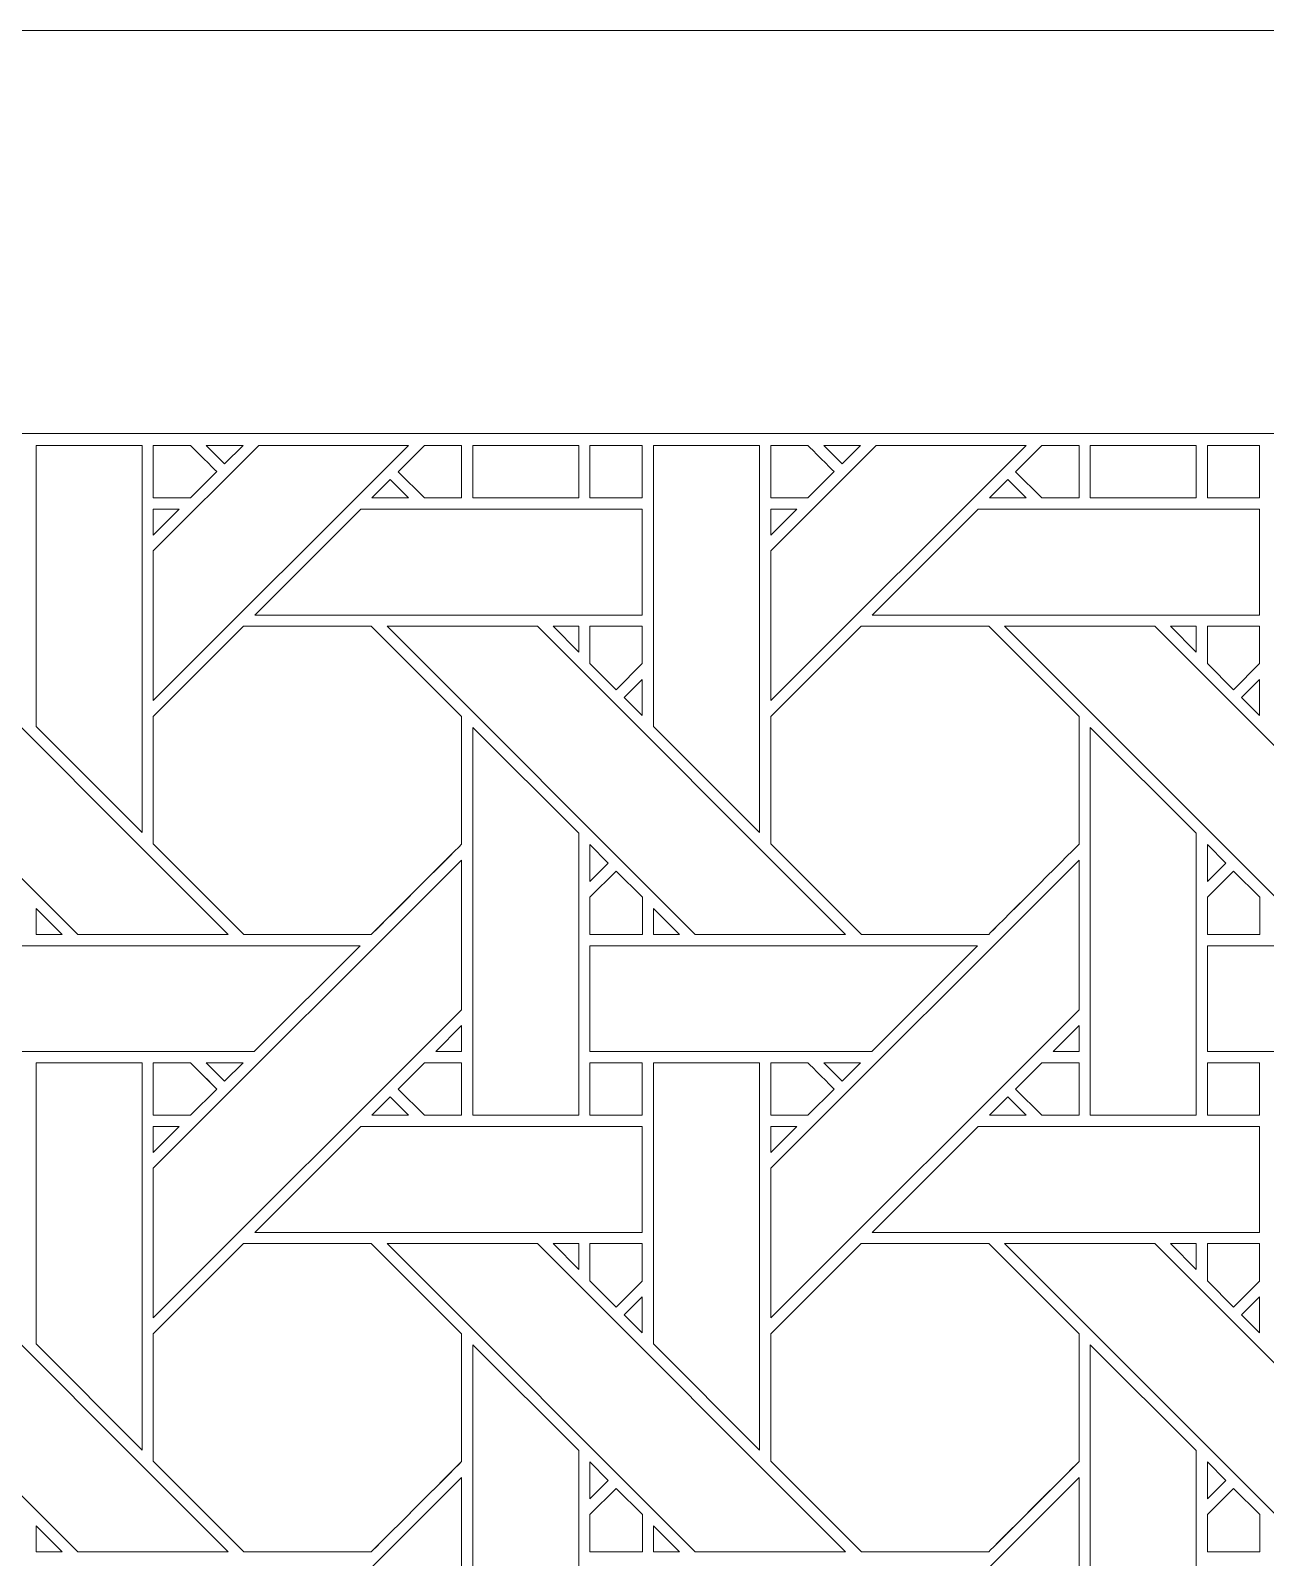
# Model space of a CAD drawing. Header units: inches. Extents: x 4.4 to 20.4, y 5.1 to 13.1.
# Drawn here: x 12.432 to 14.329, y 10.748 to 13.095 of the extents above; entities that cross this region are included whole.
import ezdxf

# ---------------------------------------------------------------- set-up
doc = ezdxf.new("R2010")
doc.units = ezdxf.units.IN
doc.header["$MEASUREMENT"] = 0
doc.layers.add('Design', color=7, linetype='Continuous', lineweight=0)

msp = doc.modelspace()

# ---------------------------------------------------------------- linework, layer by layer
at = {"layer": 'Design'}
for points, knots in [([(4.3829, 13.0948), (4.3829, 13.0948), (4.3829, 5.0948), (4.3829, 5.0948), (4.3829, 5.0948), (20.3829, 5.0948), (20.3829, 5.0948), (20.3829, 5.0948), (20.3829, 13.0948), (20.3829, 13.0948), (20.3829, 13.0948), (4.3829, 13.0948), (4.3829, 13.0948)], [0, 0, 0, 0, 1, 1, 1, 2, 2, 2, 3, 3, 3, 4, 4, 4, 4]), ([(5.0119, 5.7183), (5.0119, 5.7183), (19.7539, 5.7183), (19.7539, 5.7183), (19.7539, 5.7183), (19.7539, 12.4753), (19.7539, 12.4753), (19.7539, 12.4753), (5.0119, 12.4753), (5.0119, 12.4753), (5.0119, 12.4753), (5.0119, 5.7183), (5.0119, 5.7183)], [0, 0, 0, 0, 1, 1, 1, 2, 2, 2, 3, 3, 3, 4, 4, 4, 4]), ([(12.4403, 12.4572), (12.4403, 12.4572), (12.6032, 12.4572), (12.6032, 12.4572), (12.6032, 12.4572), (12.6032, 11.8621), (12.6032, 11.8621), (12.6032, 11.8621), (12.4403, 12.025), (12.4403, 12.025), (12.4403, 12.025), (12.4403, 12.4572), (12.4403, 12.4572)], [0, 0, 0, 0, 1, 1, 1, 2, 2, 2, 3, 3, 3, 4, 4, 4, 4]), ([(12.7178, 12.4169), (12.7178, 12.4169), (12.6774, 12.3765), (12.6774, 12.3765), (12.6774, 12.3765), (12.6204, 12.3765), (12.6204, 12.3765), (12.6204, 12.3765), (12.6204, 12.4572), (12.6204, 12.4572), (12.6204, 12.4572), (12.6775, 12.4572), (12.6775, 12.4572), (12.6827, 12.452), (12.7134, 12.4213), (12.7178, 12.4169)], [0, 0, 0, 0, 1, 1, 1, 2, 2, 2, 3, 3, 3, 4, 4, 4, 5, 5, 5, 5]), ([(12.6204, 12.4572), (12.6204, 12.4572), (12.6775, 12.4572), (12.6775, 12.4572), (12.6827, 12.452), (12.7134, 12.4213), (12.7178, 12.4169), (12.7178, 12.4169), (12.6774, 12.3765), (12.6774, 12.3765), (12.6774, 12.3765), (12.6204, 12.3765), (12.6204, 12.3765), (12.6204, 12.3765), (12.6204, 12.4572), (12.6204, 12.4572)], [0, 0, 0, 0, 1, 1, 1, 2, 2, 2, 3, 3, 3, 4, 4, 4, 5, 5, 5, 5]), ([(13.0126, 12.4572), (13.0126, 12.4572), (12.6204, 12.065), (12.6204, 12.065), (12.6204, 12.065), (12.6204, 12.2951), (12.6204, 12.2951), (12.6204, 12.2951), (12.7825, 12.4572), (12.7825, 12.4572), (12.7825, 12.4572), (13.0126, 12.4572), (13.0126, 12.4572)], [0, 0, 0, 0, 1, 1, 1, 2, 2, 2, 3, 3, 3, 4, 4, 4, 4]), ([(12.7583, 12.4572), (12.7583, 12.4572), (12.73, 12.429), (12.73, 12.429), (12.73, 12.429), (12.7018, 12.4572), (12.7018, 12.4572), (12.7018, 12.4572), (12.7583, 12.4572), (12.7583, 12.4572)], [0, 0, 0, 0, 1, 1, 1, 2, 2, 2, 3, 3, 3, 3]), ([(13.0941, 12.4572), (13.0941, 12.4572), (13.0941, 12.3764), (13.0941, 12.3764), (13.0941, 12.3764), (13.037, 12.3764), (13.037, 12.3764), (13.037, 12.3764), (12.9966, 12.4168), (12.9966, 12.4168), (12.9966, 12.4168), (13.037, 12.4572), (13.037, 12.4572), (13.037, 12.4572), (13.0941, 12.4572), (13.0941, 12.4572)], [0, 0, 0, 0, 1, 1, 1, 2, 2, 2, 3, 3, 3, 4, 4, 4, 5, 5, 5, 5]), ([(13.0941, 12.4572), (13.0941, 12.4572), (13.0941, 12.3764), (13.0941, 12.3764), (13.0941, 12.3764), (13.037, 12.3764), (13.037, 12.3764), (13.037, 12.3764), (12.9966, 12.4168), (12.9966, 12.4168), (12.9966, 12.4168), (13.037, 12.4572), (13.037, 12.4572), (13.037, 12.4572), (13.0941, 12.4572), (13.0941, 12.4572)], [0, 0, 0, 0, 1, 1, 1, 2, 2, 2, 3, 3, 3, 4, 4, 4, 5, 5, 5, 5]), ([(13.1112, 12.4572), (13.1112, 12.4572), (13.274, 12.4572), (13.274, 12.4572), (13.274, 12.4572), (13.274, 12.3764), (13.274, 12.3764), (13.274, 12.3764), (13.1112, 12.3764), (13.1112, 12.3764), (13.1112, 12.3764), (13.1112, 12.4572), (13.1112, 12.4572)], [0, 0, 0, 0, 1, 1, 1, 2, 2, 2, 3, 3, 3, 4, 4, 4, 4]), ([(13.3715, 12.3764), (13.3715, 12.3764), (13.2913, 12.3764), (13.2913, 12.3764), (13.2913, 12.3764), (13.2913, 12.4572), (13.2913, 12.4572), (13.2913, 12.4572), (13.3715, 12.4572), (13.3715, 12.4572), (13.3715, 12.4572), (13.3715, 12.3764), (13.3715, 12.3764)], [0, 0, 0, 0, 1, 1, 1, 2, 2, 2, 3, 3, 3, 4, 4, 4, 4]), ([(13.2913, 12.4572), (13.2913, 12.4572), (13.3715, 12.4572), (13.3715, 12.4572), (13.3715, 12.4572), (13.3715, 12.3764), (13.3715, 12.3764), (13.3715, 12.3764), (13.2913, 12.3764), (13.2913, 12.3764), (13.2913, 12.3764), (13.2913, 12.4572), (13.2913, 12.4572)], [0, 0, 0, 0, 1, 1, 1, 2, 2, 2, 3, 3, 3, 4, 4, 4, 4]), ([(13.3891, 12.4572), (13.3891, 12.4572), (13.552, 12.4572), (13.552, 12.4572), (13.552, 12.4572), (13.552, 11.8621), (13.552, 11.8621), (13.552, 11.8621), (13.3891, 12.025), (13.3891, 12.025), (13.3891, 12.025), (13.3891, 12.4572), (13.3891, 12.4572)], [0, 0, 0, 0, 1, 1, 1, 2, 2, 2, 3, 3, 3, 4, 4, 4, 4]), ([(13.6665, 12.4169), (13.6665, 12.4169), (13.6261, 12.3765), (13.6261, 12.3765), (13.6261, 12.3765), (13.5691, 12.3765), (13.5691, 12.3765), (13.5691, 12.3765), (13.5691, 12.4572), (13.5691, 12.4572), (13.5691, 12.4572), (13.6262, 12.4572), (13.6262, 12.4572), (13.6314, 12.452), (13.6621, 12.4213), (13.6665, 12.4169)], [0, 0, 0, 0, 1, 1, 1, 2, 2, 2, 3, 3, 3, 4, 4, 4, 5, 5, 5, 5]), ([(13.5691, 12.2951), (13.5691, 12.2951), (13.7313, 12.4572), (13.7313, 12.4572), (13.7313, 12.4572), (13.9613, 12.4572), (13.9613, 12.4572), (13.9613, 12.4572), (13.5691, 12.065), (13.5691, 12.065), (13.5691, 12.065), (13.5691, 12.2951), (13.5691, 12.2951)], [0, 0, 0, 0, 1, 1, 1, 2, 2, 2, 3, 3, 3, 4, 4, 4, 4]), ([(13.5691, 12.4572), (13.5691, 12.4572), (13.6262, 12.4572), (13.6262, 12.4572), (13.6315, 12.452), (13.6621, 12.4213), (13.6665, 12.4169), (13.6665, 12.4169), (13.6261, 12.3765), (13.6261, 12.3765), (13.6261, 12.3765), (13.5691, 12.3765), (13.5691, 12.3765), (13.5691, 12.3765), (13.5691, 12.4572), (13.5691, 12.4572)], [0, 0, 0, 0, 1, 1, 1, 2, 2, 2, 3, 3, 3, 4, 4, 4, 5, 5, 5, 5]), ([(13.707, 12.4572), (13.707, 12.4572), (13.6787, 12.429), (13.6787, 12.429), (13.6787, 12.429), (13.6505, 12.4572), (13.6505, 12.4572), (13.6505, 12.4572), (13.707, 12.4572), (13.707, 12.4572)], [0, 0, 0, 0, 1, 1, 1, 2, 2, 2, 3, 3, 3, 3]), ([(14.0428, 12.4572), (14.0428, 12.4572), (14.0428, 12.3764), (14.0428, 12.3764), (14.0428, 12.3764), (13.9857, 12.3764), (13.9857, 12.3764), (13.9857, 12.3764), (13.9453, 12.4168), (13.9453, 12.4168), (13.9453, 12.4168), (13.9857, 12.4572), (13.9857, 12.4572), (13.9857, 12.4572), (14.0428, 12.4572), (14.0428, 12.4572)], [0, 0, 0, 0, 1, 1, 1, 2, 2, 2, 3, 3, 3, 4, 4, 4, 5, 5, 5, 5]), ([(14.0428, 12.4572), (14.0428, 12.4572), (14.0428, 12.3764), (14.0428, 12.3764), (14.0428, 12.3764), (13.9857, 12.3764), (13.9857, 12.3764), (13.9857, 12.3764), (13.9453, 12.4168), (13.9453, 12.4168), (13.9453, 12.4168), (13.9857, 12.4572), (13.9857, 12.4572), (13.9857, 12.4572), (14.0428, 12.4572), (14.0428, 12.4572)], [0, 0, 0, 0, 1, 1, 1, 2, 2, 2, 3, 3, 3, 4, 4, 4, 5, 5, 5, 5]), ([(14.0599, 12.4572), (14.0599, 12.4572), (14.2227, 12.4572), (14.2227, 12.4572), (14.2227, 12.4572), (14.2227, 12.3764), (14.2227, 12.3764), (14.2227, 12.3764), (14.0599, 12.3764), (14.0599, 12.3764), (14.0599, 12.3764), (14.0599, 12.4572), (14.0599, 12.4572)], [0, 0, 0, 0, 1, 1, 1, 2, 2, 2, 3, 3, 3, 4, 4, 4, 4]), ([(14.3203, 12.3764), (14.3203, 12.3764), (14.24, 12.3764), (14.24, 12.3764), (14.24, 12.3764), (14.24, 12.4572), (14.24, 12.4572), (14.24, 12.4572), (14.3203, 12.4572), (14.3203, 12.4572), (14.3203, 12.4572), (14.3203, 12.3764), (14.3203, 12.3764)], [0, 0, 0, 0, 1, 1, 1, 2, 2, 2, 3, 3, 3, 4, 4, 4, 4]), ([(14.24, 12.4572), (14.24, 12.4572), (14.3203, 12.4572), (14.3203, 12.4572), (14.3203, 12.4572), (14.3203, 12.3764), (14.3203, 12.3764), (14.3203, 12.3764), (14.24, 12.3764), (14.24, 12.3764), (14.24, 12.3764), (14.24, 12.4572), (14.24, 12.4572)], [0, 0, 0, 0, 1, 1, 1, 2, 2, 2, 3, 3, 3, 4, 4, 4, 4]), ([(12.9562, 12.3764), (12.9562, 12.3764), (12.9845, 12.4047), (12.9845, 12.4047), (12.9845, 12.4047), (13.0127, 12.3764), (13.0127, 12.3764), (13.0127, 12.3764), (12.9562, 12.3764), (12.9562, 12.3764)], [0, 0, 0, 0, 1, 1, 1, 2, 2, 2, 3, 3, 3, 3]), ([(13.905, 12.3764), (13.905, 12.3764), (13.9332, 12.4047), (13.9332, 12.4047), (13.9332, 12.4047), (13.9615, 12.3764), (13.9615, 12.3764), (13.9615, 12.3764), (13.905, 12.3764), (13.905, 12.3764)], [0, 0, 0, 0, 1, 1, 1, 2, 2, 2, 3, 3, 3, 3]), ([(12.6204, 12.3194), (12.6204, 12.3194), (12.6204, 12.3593), (12.6204, 12.3593), (12.6204, 12.3593), (12.6602, 12.3593), (12.6602, 12.3593), (12.6602, 12.3593), (12.6204, 12.3194), (12.6204, 12.3194)], [0, 0, 0, 0, 1, 1, 1, 2, 2, 2, 3, 3, 3, 3]), ([(13.3715, 12.1965), (13.3715, 12.1965), (12.7762, 12.1965), (12.7762, 12.1965), (12.7762, 12.1965), (12.9391, 12.3593), (12.9391, 12.3593), (12.9391, 12.3593), (13.3715, 12.3593), (13.3715, 12.3593), (13.3715, 12.3593), (13.3715, 12.1965), (13.3715, 12.1965)], [0, 0, 0, 0, 1, 1, 1, 2, 2, 2, 3, 3, 3, 4, 4, 4, 4]), ([(13.5691, 12.3593), (13.5691, 12.3593), (13.609, 12.3593), (13.609, 12.3593), (13.609, 12.3593), (13.5691, 12.3195), (13.5691, 12.3195), (13.5691, 12.3195), (13.5691, 12.3593), (13.5691, 12.3593)], [0, 0, 0, 0, 1, 1, 1, 2, 2, 2, 3, 3, 3, 3]), ([(14.3203, 12.3593), (14.3203, 12.3593), (14.3203, 12.1965), (14.3203, 12.1965), (14.3203, 12.1965), (13.725, 12.1965), (13.725, 12.1965), (13.725, 12.1965), (13.8878, 12.3593), (13.8878, 12.3593), (13.8878, 12.3593), (14.3203, 12.3593), (14.3203, 12.3593)], [0, 0, 0, 0, 1, 1, 1, 2, 2, 2, 3, 3, 3, 4, 4, 4, 4]), ([(12.7354, 11.7057), (12.7354, 11.7057), (12.5044, 11.7057), (12.5044, 11.7057), (12.5044, 11.7057), (12.0308, 12.1793), (12.0308, 12.1793), (12.0308, 12.1793), (12.2618, 12.1793), (12.2618, 12.1793), (12.2618, 12.1793), (12.7354, 11.7057), (12.7354, 11.7057)], [0, 0, 0, 0, 1, 1, 1, 2, 2, 2, 3, 3, 3, 4, 4, 4, 4]), ([(12.9553, 11.7057), (12.9553, 11.7057), (12.7596, 11.7057), (12.7596, 11.7057), (12.7596, 11.7057), (12.6204, 11.845), (12.6204, 11.845), (12.6204, 11.845), (12.6204, 12.0406), (12.6204, 12.0406), (12.6204, 12.0406), (12.7591, 12.1794), (12.7591, 12.1794), (12.7591, 12.1794), (12.9553, 12.1794), (12.9553, 12.1794), (12.9553, 12.1794), (13.0941, 12.0406), (13.0941, 12.0406), (13.0941, 12.0406), (13.0941, 11.8444), (13.0941, 11.8444), (13.0763, 11.8265), (12.9643, 11.7147), (12.9553, 11.7057)], [0, 0, 0, 0, 1, 1, 1, 2, 2, 2, 3, 3, 3, 4, 4, 4, 5, 5, 5, 6, 6, 6, 7, 7, 7, 8, 8, 8, 8]), ([(12.6204, 12.0406), (12.6204, 12.0406), (12.7591, 12.1794), (12.7591, 12.1794), (12.7591, 12.1794), (12.9553, 12.1794), (12.9553, 12.1794), (12.9553, 12.1794), (13.0941, 12.0406), (13.0941, 12.0406), (13.0941, 12.0406), (13.0941, 11.8444), (13.0941, 11.8444), (13.0759, 11.8261), (12.964, 11.7144), (12.9553, 11.7057), (12.9553, 11.7057), (12.7596, 11.7057), (12.7596, 11.7057), (12.7596, 11.7057), (12.6204, 11.845), (12.6204, 11.845), (12.6204, 11.845), (12.6204, 12.0406), (12.6204, 12.0406)], [0, 0, 0, 0, 1, 1, 1, 2, 2, 2, 3, 3, 3, 4, 4, 4, 5, 5, 5, 6, 6, 6, 7, 7, 7, 8, 8, 8, 8]), ([(13.6841, 11.7057), (13.6841, 11.7057), (13.4531, 11.7057), (13.4531, 11.7057), (13.4531, 11.7057), (12.9795, 12.1793), (12.9795, 12.1793), (12.9795, 12.1793), (13.2105, 12.1793), (13.2105, 12.1793), (13.2105, 12.1793), (13.6841, 11.7057), (13.6841, 11.7057)], [0, 0, 0, 0, 1, 1, 1, 2, 2, 2, 3, 3, 3, 4, 4, 4, 4]), ([(13.2346, 12.1793), (13.2346, 12.1793), (13.2741, 12.1793), (13.2741, 12.1793), (13.2741, 12.1793), (13.2741, 12.1395), (13.2741, 12.1395), (13.2741, 12.1395), (13.2346, 12.1793), (13.2346, 12.1793)], [0, 0, 0, 0, 1, 1, 1, 2, 2, 2, 3, 3, 3, 3]), ([(13.2913, 12.1222), (13.2913, 12.1222), (13.2913, 12.1794), (13.2913, 12.1794), (13.2913, 12.1794), (13.3715, 12.1794), (13.3715, 12.1794), (13.3715, 12.1794), (13.3715, 12.1218), (13.3715, 12.1218), (13.3715, 12.1218), (13.3316, 12.0818), (13.3316, 12.0818), (13.3316, 12.0818), (13.2913, 12.1222), (13.2913, 12.1222)], [0, 0, 0, 0, 1, 1, 1, 2, 2, 2, 3, 3, 3, 4, 4, 4, 5, 5, 5, 5]), ([(13.3715, 12.1218), (13.3715, 12.1218), (13.3316, 12.0818), (13.3316, 12.0818), (13.3316, 12.0818), (13.2913, 12.1222), (13.2913, 12.1222), (13.2913, 12.1222), (13.2913, 12.1794), (13.2913, 12.1794), (13.2913, 12.1794), (13.3715, 12.1794), (13.3715, 12.1794), (13.3715, 12.1794), (13.3715, 12.1218), (13.3715, 12.1218)], [0, 0, 0, 0, 1, 1, 1, 2, 2, 2, 3, 3, 3, 4, 4, 4, 5, 5, 5, 5]), ([(13.9041, 11.7057), (13.9041, 11.7057), (13.7084, 11.7057), (13.7084, 11.7057), (13.7084, 11.7057), (13.5691, 11.845), (13.5691, 11.845), (13.5691, 11.845), (13.5691, 12.0406), (13.5691, 12.0406), (13.5691, 12.0406), (13.7078, 12.1794), (13.7078, 12.1794), (13.7078, 12.1794), (13.904, 12.1794), (13.904, 12.1794), (13.904, 12.1794), (14.0428, 12.0406), (14.0428, 12.0406), (14.0428, 12.0406), (14.0428, 11.8444), (14.0428, 11.8444), (14.025, 11.8265), (13.9131, 11.7147), (13.9041, 11.7057)], [0, 0, 0, 0, 1, 1, 1, 2, 2, 2, 3, 3, 3, 4, 4, 4, 5, 5, 5, 6, 6, 6, 7, 7, 7, 8, 8, 8, 8]), ([(13.904, 12.1794), (13.904, 12.1794), (14.0428, 12.0406), (14.0428, 12.0406), (14.0428, 12.0406), (14.0428, 11.8444), (14.0428, 11.8444), (14.025, 11.8265), (13.9131, 11.7148), (13.9041, 11.7057), (13.9041, 11.7057), (13.7084, 11.7057), (13.7084, 11.7057), (13.7084, 11.7057), (13.5691, 11.845), (13.5691, 11.845), (13.5691, 11.845), (13.5691, 12.0406), (13.5691, 12.0406), (13.5691, 12.0406), (13.7078, 12.1794), (13.7078, 12.1794), (13.7078, 12.1794), (13.904, 12.1794), (13.904, 12.1794)], [0, 0, 0, 0, 1, 1, 1, 2, 2, 2, 3, 3, 3, 4, 4, 4, 5, 5, 5, 6, 6, 6, 7, 7, 7, 8, 8, 8, 8]), ([(14.6329, 11.7057), (14.6329, 11.7057), (14.4018, 11.7057), (14.4018, 11.7057), (14.4018, 11.7057), (13.9283, 12.1793), (13.9283, 12.1793), (13.9283, 12.1793), (14.1592, 12.1793), (14.1592, 12.1793), (14.1592, 12.1793), (14.6329, 11.7057), (14.6329, 11.7057)], [0, 0, 0, 0, 1, 1, 1, 2, 2, 2, 3, 3, 3, 4, 4, 4, 4]), ([(14.1833, 12.1793), (14.1833, 12.1793), (14.2228, 12.1793), (14.2228, 12.1793), (14.2228, 12.1793), (14.2228, 12.1395), (14.2228, 12.1395), (14.2228, 12.1395), (14.1833, 12.1793), (14.1833, 12.1793)], [0, 0, 0, 0, 1, 1, 1, 2, 2, 2, 3, 3, 3, 3]), ([(14.24, 12.1222), (14.24, 12.1222), (14.24, 12.1794), (14.24, 12.1794), (14.24, 12.1794), (14.3203, 12.1794), (14.3203, 12.1794), (14.3203, 12.1794), (14.3203, 12.1218), (14.3203, 12.1218), (14.3203, 12.1218), (14.2803, 12.0818), (14.2803, 12.0818), (14.2803, 12.0818), (14.24, 12.1222), (14.24, 12.1222)], [0, 0, 0, 0, 1, 1, 1, 2, 2, 2, 3, 3, 3, 4, 4, 4, 5, 5, 5, 5]), ([(14.3203, 12.1218), (14.3203, 12.1218), (14.2803, 12.0818), (14.2803, 12.0818), (14.2803, 12.0818), (14.24, 12.1222), (14.24, 12.1222), (14.24, 12.1222), (14.24, 12.1794), (14.24, 12.1794), (14.24, 12.1794), (14.3203, 12.1794), (14.3203, 12.1794), (14.3203, 12.1794), (14.3203, 12.1218), (14.3203, 12.1218)], [0, 0, 0, 0, 1, 1, 1, 2, 2, 2, 3, 3, 3, 4, 4, 4, 5, 5, 5, 5]), ([(13.3715, 12.0975), (13.3715, 12.0975), (13.3715, 12.0423), (13.3715, 12.0423), (13.3715, 12.0423), (13.3438, 12.0697), (13.3438, 12.0697), (13.3438, 12.0697), (13.3715, 12.0975), (13.3715, 12.0975)], [0, 0, 0, 0, 1, 1, 1, 2, 2, 2, 3, 3, 3, 3]), ([(14.2925, 12.0697), (14.2925, 12.0697), (14.3203, 12.0975), (14.3203, 12.0975), (14.3203, 12.0975), (14.3203, 12.0423), (14.3203, 12.0423), (14.3203, 12.0423), (14.2925, 12.0697), (14.2925, 12.0697)], [0, 0, 0, 0, 1, 1, 1, 2, 2, 2, 3, 3, 3, 3]), ([(13.1112, 11.4277), (13.1112, 11.4277), (13.1112, 12.0235), (13.1112, 12.0235), (13.1112, 12.0235), (13.274, 11.8614), (13.274, 11.8614), (13.274, 11.8614), (13.274, 11.4277), (13.274, 11.4277), (13.274, 11.4277), (13.1112, 11.4277), (13.1112, 11.4277)], [0, 0, 0, 0, 1, 1, 1, 2, 2, 2, 3, 3, 3, 4, 4, 4, 4]), ([(14.0599, 11.4277), (14.0599, 11.4277), (14.0599, 12.0235), (14.0599, 12.0235), (14.0599, 12.0235), (14.2227, 11.8614), (14.2227, 11.8614), (14.2227, 11.8614), (14.2227, 11.4277), (14.2227, 11.4277), (14.2227, 11.4277), (14.0599, 11.4277), (14.0599, 11.4277)], [0, 0, 0, 0, 1, 1, 1, 2, 2, 2, 3, 3, 3, 4, 4, 4, 4]), ([(13.2913, 11.7871), (13.2913, 11.7871), (13.2913, 11.8439), (13.2913, 11.8439), (13.2913, 11.8439), (13.3195, 11.8153), (13.3195, 11.8153), (13.3195, 11.8153), (13.2913, 11.7871), (13.2913, 11.7871)], [0, 0, 0, 0, 1, 1, 1, 2, 2, 2, 3, 3, 3, 3]), ([(14.24, 11.7871), (14.24, 11.7871), (14.24, 11.8439), (14.24, 11.8439), (14.24, 11.8439), (14.2682, 11.8153), (14.2682, 11.8153), (14.2682, 11.8153), (14.24, 11.7871), (14.24, 11.7871)], [0, 0, 0, 0, 1, 1, 1, 2, 2, 2, 3, 3, 3, 3]), ([(13.0941, 11.5899), (13.0941, 11.5899), (12.6204, 11.1163), (12.6204, 11.1163), (12.6204, 11.1163), (12.6204, 11.3464), (12.6204, 11.3464), (12.6204, 11.3464), (13.0941, 11.82), (13.0941, 11.82), (13.0941, 11.82), (13.0941, 11.5899), (13.0941, 11.5899)], [0, 0, 0, 0, 1, 1, 1, 2, 2, 2, 3, 3, 3, 4, 4, 4, 4]), ([(13.2913, 11.7055), (13.2913, 11.7055), (13.2913, 11.7628), (13.2913, 11.7628), (13.2913, 11.7628), (13.3316, 11.8031), (13.3316, 11.8031), (13.3316, 11.8031), (13.3719, 11.7628), (13.3719, 11.7628), (13.3719, 11.7628), (13.3719, 11.7055), (13.3719, 11.7055), (13.3719, 11.7055), (13.2913, 11.7055), (13.2913, 11.7055)], [0, 0, 0, 0, 1, 1, 1, 2, 2, 2, 3, 3, 3, 4, 4, 4, 5, 5, 5, 5]), ([(13.3316, 11.8031), (13.3316, 11.8031), (13.3719, 11.7628), (13.3719, 11.7628), (13.3719, 11.7628), (13.3719, 11.7055), (13.3719, 11.7055), (13.3719, 11.7055), (13.2913, 11.7055), (13.2913, 11.7055), (13.2913, 11.7055), (13.2913, 11.7628), (13.2913, 11.7628), (13.2913, 11.7628), (13.3316, 11.8031), (13.3316, 11.8031)], [0, 0, 0, 0, 1, 1, 1, 2, 2, 2, 3, 3, 3, 4, 4, 4, 5, 5, 5, 5]), ([(14.0428, 11.5899), (14.0428, 11.5899), (13.5691, 11.1163), (13.5691, 11.1163), (13.5691, 11.1163), (13.5691, 11.3464), (13.5691, 11.3464), (13.5691, 11.3464), (14.0428, 11.8199), (14.0428, 11.8199), (14.0428, 11.8199), (14.0428, 11.5899), (14.0428, 11.5899)], [0, 0, 0, 0, 1, 1, 1, 2, 2, 2, 3, 3, 3, 4, 4, 4, 4]), ([(14.24, 11.7055), (14.24, 11.7055), (14.24, 11.7628), (14.24, 11.7628), (14.24, 11.7628), (14.2803, 11.8031), (14.2803, 11.8031), (14.2803, 11.8031), (14.3207, 11.7628), (14.3207, 11.7628), (14.3207, 11.7628), (14.3207, 11.7055), (14.3207, 11.7055), (14.3207, 11.7055), (14.24, 11.7055), (14.24, 11.7055)], [0, 0, 0, 0, 1, 1, 1, 2, 2, 2, 3, 3, 3, 4, 4, 4, 5, 5, 5, 5]), ([(14.2803, 11.8031), (14.2803, 11.8031), (14.3207, 11.7628), (14.3207, 11.7628), (14.3207, 11.7628), (14.3207, 11.7055), (14.3207, 11.7055), (14.3207, 11.7055), (14.24, 11.7055), (14.24, 11.7055), (14.24, 11.7055), (14.24, 11.7628), (14.24, 11.7628), (14.24, 11.7628), (14.2803, 11.8031), (14.2803, 11.8031)], [0, 0, 0, 0, 1, 1, 1, 2, 2, 2, 3, 3, 3, 4, 4, 4, 5, 5, 5, 5]), ([(12.4405, 11.7057), (12.4405, 11.7057), (12.4405, 11.7455), (12.4405, 11.7455), (12.4405, 11.7455), (12.4802, 11.7057), (12.4802, 11.7057), (12.4802, 11.7057), (12.4405, 11.7057), (12.4405, 11.7057)], [0, 0, 0, 0, 1, 1, 1, 2, 2, 2, 3, 3, 3, 3]), ([(13.3892, 11.7057), (13.3892, 11.7057), (13.3892, 11.7455), (13.3892, 11.7455), (13.3892, 11.7455), (13.4289, 11.7057), (13.4289, 11.7057), (13.4289, 11.7057), (13.3892, 11.7057), (13.3892, 11.7057)], [0, 0, 0, 0, 1, 1, 1, 2, 2, 2, 3, 3, 3, 3]), ([(12.7755, 11.5257), (12.7755, 11.5257), (12.3425, 11.5257), (12.3425, 11.5257), (12.3425, 11.5257), (12.3425, 11.6884), (12.3425, 11.6884), (12.3425, 11.6884), (12.9382, 11.6884), (12.9382, 11.6884), (12.9382, 11.6884), (12.7755, 11.5257), (12.7755, 11.5257)], [0, 0, 0, 0, 1, 1, 1, 2, 2, 2, 3, 3, 3, 4, 4, 4, 4]), ([(13.887, 11.6884), (13.887, 11.6884), (13.7242, 11.5257), (13.7242, 11.5257), (13.7242, 11.5257), (13.2913, 11.5257), (13.2913, 11.5257), (13.2913, 11.5257), (13.2913, 11.6884), (13.2913, 11.6884), (13.2913, 11.6884), (13.887, 11.6884), (13.887, 11.6884)], [0, 0, 0, 0, 1, 1, 1, 2, 2, 2, 3, 3, 3, 4, 4, 4, 4]), ([(14.8357, 11.6884), (14.8357, 11.6884), (14.673, 11.5257), (14.673, 11.5257), (14.673, 11.5257), (14.24, 11.5257), (14.24, 11.5257), (14.24, 11.5257), (14.24, 11.6884), (14.24, 11.6884), (14.24, 11.6884), (14.8357, 11.6884), (14.8357, 11.6884)], [0, 0, 0, 0, 1, 1, 1, 2, 2, 2, 3, 3, 3, 4, 4, 4, 4]), ([(13.0543, 11.5258), (13.0543, 11.5258), (13.0941, 11.5655), (13.0941, 11.5655), (13.0941, 11.5655), (13.0941, 11.5258), (13.0941, 11.5258), (13.0941, 11.5258), (13.0543, 11.5258), (13.0543, 11.5258)], [0, 0, 0, 0, 1, 1, 1, 2, 2, 2, 3, 3, 3, 3]), ([(14.003, 11.5258), (14.003, 11.5258), (14.0428, 11.5655), (14.0428, 11.5655), (14.0428, 11.5655), (14.0428, 11.5258), (14.0428, 11.5258), (14.0428, 11.5258), (14.003, 11.5258), (14.003, 11.5258)], [0, 0, 0, 0, 1, 1, 1, 2, 2, 2, 3, 3, 3, 3]), ([(12.4403, 11.0763), (12.4403, 11.0763), (12.4403, 11.5085), (12.4403, 11.5085), (12.4403, 11.5085), (12.6032, 11.5085), (12.6032, 11.5085), (12.6032, 11.5085), (12.6032, 10.9133), (12.6032, 10.9133), (12.6032, 10.9133), (12.4403, 11.0763), (12.4403, 11.0763)], [0, 0, 0, 0, 1, 1, 1, 2, 2, 2, 3, 3, 3, 4, 4, 4, 4]), ([(12.6204, 11.4277), (12.6204, 11.4277), (12.6204, 11.5085), (12.6204, 11.5085), (12.6204, 11.5085), (12.6775, 11.5085), (12.6775, 11.5085), (12.6826, 11.5034), (12.7134, 11.4726), (12.7178, 11.4681), (12.7178, 11.4681), (12.6774, 11.4277), (12.6774, 11.4277), (12.6774, 11.4277), (12.6204, 11.4277), (12.6204, 11.4277)], [0, 0, 0, 0, 1, 1, 1, 2, 2, 2, 3, 3, 3, 4, 4, 4, 5, 5, 5, 5]), ([(12.7178, 11.4681), (12.7178, 11.4681), (12.6774, 11.4277), (12.6774, 11.4277), (12.6774, 11.4277), (12.6204, 11.4277), (12.6204, 11.4277), (12.6204, 11.4277), (12.6204, 11.5085), (12.6204, 11.5085), (12.6204, 11.5085), (12.6775, 11.5085), (12.6775, 11.5085), (12.6828, 11.5032), (12.7136, 11.4724), (12.7178, 11.4681)], [0, 0, 0, 0, 1, 1, 1, 2, 2, 2, 3, 3, 3, 4, 4, 4, 5, 5, 5, 5]), ([(12.7018, 11.5085), (12.7018, 11.5085), (12.7583, 11.5085), (12.7583, 11.5085), (12.7583, 11.5085), (12.73, 11.4803), (12.73, 11.4803), (12.73, 11.4803), (12.7018, 11.5085), (12.7018, 11.5085)], [0, 0, 0, 0, 1, 1, 1, 2, 2, 2, 3, 3, 3, 3]), ([(13.037, 11.4277), (13.037, 11.4277), (12.9966, 11.4681), (12.9966, 11.4681), (12.9966, 11.4681), (13.037, 11.5085), (13.037, 11.5085), (13.037, 11.5085), (13.0941, 11.5085), (13.0941, 11.5085), (13.0941, 11.5085), (13.0941, 11.4277), (13.0941, 11.4277), (13.0941, 11.4277), (13.037, 11.4277), (13.037, 11.4277)], [0, 0, 0, 0, 1, 1, 1, 2, 2, 2, 3, 3, 3, 4, 4, 4, 5, 5, 5, 5]), ([(13.0941, 11.5085), (13.0941, 11.5085), (13.0941, 11.4277), (13.0941, 11.4277), (13.0941, 11.4277), (13.037, 11.4277), (13.037, 11.4277), (13.037, 11.4277), (12.9966, 11.4681), (12.9966, 11.4681), (12.9966, 11.4681), (13.037, 11.5085), (13.037, 11.5085), (13.037, 11.5085), (13.0941, 11.5085), (13.0941, 11.5085)], [0, 0, 0, 0, 1, 1, 1, 2, 2, 2, 3, 3, 3, 4, 4, 4, 5, 5, 5, 5]), ([(13.2913, 11.4277), (13.2913, 11.4277), (13.2913, 11.5085), (13.2913, 11.5085), (13.2913, 11.5085), (13.3715, 11.5085), (13.3715, 11.5085), (13.3715, 11.5085), (13.3715, 11.4277), (13.3715, 11.4277), (13.3715, 11.4277), (13.2913, 11.4277), (13.2913, 11.4277)], [0, 0, 0, 0, 1, 1, 1, 2, 2, 2, 3, 3, 3, 4, 4, 4, 4]), ([(13.3715, 11.5085), (13.3715, 11.5085), (13.3715, 11.4277), (13.3715, 11.4277), (13.3715, 11.4277), (13.2913, 11.4277), (13.2913, 11.4277), (13.2913, 11.4277), (13.2913, 11.5085), (13.2913, 11.5085), (13.2913, 11.5085), (13.3715, 11.5085), (13.3715, 11.5085)], [0, 0, 0, 0, 1, 1, 1, 2, 2, 2, 3, 3, 3, 4, 4, 4, 4]), ([(13.3891, 11.0763), (13.3891, 11.0763), (13.3891, 11.5085), (13.3891, 11.5085), (13.3891, 11.5085), (13.552, 11.5085), (13.552, 11.5085), (13.552, 11.5085), (13.552, 10.9133), (13.552, 10.9133), (13.552, 10.9133), (13.3891, 11.0763), (13.3891, 11.0763)], [0, 0, 0, 0, 1, 1, 1, 2, 2, 2, 3, 3, 3, 4, 4, 4, 4]), ([(13.5691, 11.4277), (13.5691, 11.4277), (13.5691, 11.5085), (13.5691, 11.5085), (13.5691, 11.5085), (13.6262, 11.5085), (13.6262, 11.5085), (13.6313, 11.5034), (13.6621, 11.4726), (13.6665, 11.4681), (13.6665, 11.4681), (13.6261, 11.4277), (13.6261, 11.4277), (13.6261, 11.4277), (13.5691, 11.4277), (13.5691, 11.4277)], [0, 0, 0, 0, 1, 1, 1, 2, 2, 2, 3, 3, 3, 4, 4, 4, 5, 5, 5, 5]), ([(13.6665, 11.4681), (13.6665, 11.4681), (13.6261, 11.4277), (13.6261, 11.4277), (13.6261, 11.4277), (13.5691, 11.4277), (13.5691, 11.4277), (13.5691, 11.4277), (13.5691, 11.5085), (13.5691, 11.5085), (13.5691, 11.5085), (13.6262, 11.5085), (13.6262, 11.5085), (13.6313, 11.5034), (13.6621, 11.4726), (13.6665, 11.4681)], [0, 0, 0, 0, 1, 1, 1, 2, 2, 2, 3, 3, 3, 4, 4, 4, 5, 5, 5, 5]), ([(13.6505, 11.5085), (13.6505, 11.5085), (13.707, 11.5085), (13.707, 11.5085), (13.707, 11.5085), (13.6787, 11.4803), (13.6787, 11.4803), (13.6787, 11.4803), (13.6505, 11.5085), (13.6505, 11.5085)], [0, 0, 0, 0, 1, 1, 1, 2, 2, 2, 3, 3, 3, 3]), ([(13.9857, 11.4277), (13.9857, 11.4277), (13.9453, 11.4681), (13.9453, 11.4681), (13.9453, 11.4681), (13.9858, 11.5085), (13.9858, 11.5085), (13.9858, 11.5085), (14.0428, 11.5085), (14.0428, 11.5085), (14.0428, 11.5085), (14.0428, 11.4277), (14.0428, 11.4277), (14.0428, 11.4277), (13.9857, 11.4277), (13.9857, 11.4277)], [0, 0, 0, 0, 1, 1, 1, 2, 2, 2, 3, 3, 3, 4, 4, 4, 5, 5, 5, 5]), ([(14.0428, 11.4277), (14.0428, 11.4277), (13.9857, 11.4277), (13.9857, 11.4277), (13.9857, 11.4277), (13.9453, 11.4681), (13.9453, 11.4681), (13.9453, 11.4681), (13.9858, 11.5085), (13.9858, 11.5085), (13.9858, 11.5085), (14.0428, 11.5085), (14.0428, 11.5085), (14.0428, 11.5085), (14.0428, 11.4277), (14.0428, 11.4277)], [0, 0, 0, 0, 1, 1, 1, 2, 2, 2, 3, 3, 3, 4, 4, 4, 5, 5, 5, 5]), ([(14.24, 11.4277), (14.24, 11.4277), (14.24, 11.5085), (14.24, 11.5085), (14.24, 11.5085), (14.3203, 11.5085), (14.3203, 11.5085), (14.3203, 11.5085), (14.3203, 11.4277), (14.3203, 11.4277), (14.3203, 11.4277), (14.24, 11.4277), (14.24, 11.4277)], [0, 0, 0, 0, 1, 1, 1, 2, 2, 2, 3, 3, 3, 4, 4, 4, 4]), ([(14.24, 11.4277), (14.24, 11.4277), (14.24, 11.5085), (14.24, 11.5085), (14.24, 11.5085), (14.3203, 11.5085), (14.3203, 11.5085), (14.3203, 11.5085), (14.3203, 11.4277), (14.3203, 11.4277), (14.3203, 11.4277), (14.24, 11.4277), (14.24, 11.4277)], [0, 0, 0, 0, 1, 1, 1, 2, 2, 2, 3, 3, 3, 4, 4, 4, 4]), ([(13.0127, 11.4277), (13.0127, 11.4277), (12.9562, 11.4277), (12.9562, 11.4277), (12.9562, 11.4277), (12.9845, 11.4559), (12.9845, 11.4559), (12.9845, 11.4559), (13.0127, 11.4277), (13.0127, 11.4277)], [0, 0, 0, 0, 1, 1, 1, 2, 2, 2, 3, 3, 3, 3]), ([(13.905, 11.4277), (13.905, 11.4277), (13.9332, 11.4559), (13.9332, 11.4559), (13.9332, 11.4559), (13.9615, 11.4277), (13.9615, 11.4277), (13.9615, 11.4277), (13.905, 11.4277), (13.905, 11.4277)], [0, 0, 0, 0, 1, 1, 1, 2, 2, 2, 3, 3, 3, 3]), ([(12.6602, 11.4106), (12.6602, 11.4106), (12.6204, 11.3707), (12.6204, 11.3707), (12.6204, 11.3707), (12.6204, 11.4106), (12.6204, 11.4106), (12.6204, 11.4106), (12.6602, 11.4106), (12.6602, 11.4106)], [0, 0, 0, 0, 1, 1, 1, 2, 2, 2, 3, 3, 3, 3]), ([(13.3715, 11.4105), (13.3715, 11.4105), (13.3715, 11.2477), (13.3715, 11.2477), (13.3715, 11.2477), (12.7762, 11.2477), (12.7762, 11.2477), (12.7762, 11.2477), (12.9391, 11.4105), (12.9391, 11.4105), (12.9391, 11.4105), (13.3715, 11.4105), (13.3715, 11.4105)], [0, 0, 0, 0, 1, 1, 1, 2, 2, 2, 3, 3, 3, 4, 4, 4, 4]), ([(13.609, 11.4106), (13.609, 11.4106), (13.5691, 11.3707), (13.5691, 11.3707), (13.5691, 11.3707), (13.5691, 11.4106), (13.5691, 11.4106), (13.5691, 11.4106), (13.609, 11.4106), (13.609, 11.4106)], [0, 0, 0, 0, 1, 1, 1, 2, 2, 2, 3, 3, 3, 3]), ([(14.3203, 11.4105), (14.3203, 11.4105), (14.3203, 11.2477), (14.3203, 11.2477), (14.3203, 11.2477), (13.725, 11.2477), (13.725, 11.2477), (13.725, 11.2477), (13.8878, 11.4105), (13.8878, 11.4105), (13.8878, 11.4105), (14.3203, 11.4105), (14.3203, 11.4105)], [0, 0, 0, 0, 1, 1, 1, 2, 2, 2, 3, 3, 3, 4, 4, 4, 4]), ([(12.7354, 10.7569), (12.7354, 10.7569), (12.5044, 10.7569), (12.5044, 10.7569), (12.5044, 10.7569), (12.0308, 11.2306), (12.0308, 11.2306), (12.0308, 11.2306), (12.2618, 11.2306), (12.2618, 11.2306), (12.2618, 11.2306), (12.7354, 10.7569), (12.7354, 10.7569)], [0, 0, 0, 0, 1, 1, 1, 2, 2, 2, 3, 3, 3, 4, 4, 4, 4]), ([(12.9553, 10.757), (12.9553, 10.757), (12.7596, 10.757), (12.7596, 10.757), (12.7596, 10.757), (12.6204, 10.8962), (12.6204, 10.8962), (12.6204, 10.8962), (12.6204, 11.0919), (12.6204, 11.0919), (12.6204, 11.0919), (12.7591, 11.2306), (12.7591, 11.2306), (12.7591, 11.2306), (12.9553, 11.2306), (12.9553, 11.2306), (12.9553, 11.2306), (13.0941, 11.0919), (13.0941, 11.0919), (13.0941, 11.0919), (13.0941, 10.8957), (13.0941, 10.8957), (13.0763, 10.8777), (12.9643, 10.766), (12.9553, 10.757)], [0, 0, 0, 0, 1, 1, 1, 2, 2, 2, 3, 3, 3, 4, 4, 4, 5, 5, 5, 6, 6, 6, 7, 7, 7, 8, 8, 8, 8]), ([(12.9553, 11.2306), (12.9553, 11.2306), (13.0941, 11.0919), (13.0941, 11.0919), (13.0941, 11.0919), (13.0941, 10.8957), (13.0941, 10.8957), (13.0755, 10.877), (12.9637, 10.7654), (12.9553, 10.757), (12.9553, 10.757), (12.7596, 10.757), (12.7596, 10.757), (12.7596, 10.757), (12.6204, 10.8962), (12.6204, 10.8962), (12.6204, 10.8962), (12.6204, 11.0919), (12.6204, 11.0919), (12.6204, 11.0919), (12.7591, 11.2306), (12.7591, 11.2306), (12.7591, 11.2306), (12.9553, 11.2306), (12.9553, 11.2306)], [0, 0, 0, 0, 1, 1, 1, 2, 2, 2, 3, 3, 3, 4, 4, 4, 5, 5, 5, 6, 6, 6, 7, 7, 7, 8, 8, 8, 8]), ([(13.6841, 10.7569), (13.6841, 10.7569), (13.4531, 10.7569), (13.4531, 10.7569), (13.4531, 10.7569), (12.9795, 11.2306), (12.9795, 11.2306), (12.9795, 11.2306), (13.2105, 11.2306), (13.2105, 11.2306), (13.2105, 11.2306), (13.6841, 10.7569), (13.6841, 10.7569)], [0, 0, 0, 0, 1, 1, 1, 2, 2, 2, 3, 3, 3, 4, 4, 4, 4]), ([(13.2346, 11.2306), (13.2346, 11.2306), (13.2741, 11.2306), (13.2741, 11.2306), (13.2741, 11.2306), (13.2741, 11.1908), (13.2741, 11.1908), (13.2741, 11.1908), (13.2346, 11.2306), (13.2346, 11.2306)], [0, 0, 0, 0, 1, 1, 1, 2, 2, 2, 3, 3, 3, 3]), ([(13.2913, 11.1734), (13.2913, 11.1734), (13.2913, 11.2306), (13.2913, 11.2306), (13.2913, 11.2306), (13.3715, 11.2306), (13.3715, 11.2306), (13.3715, 11.2306), (13.3715, 11.173), (13.3715, 11.173), (13.3715, 11.173), (13.3316, 11.1331), (13.3316, 11.1331), (13.3316, 11.1331), (13.2913, 11.1734), (13.2913, 11.1734)], [0, 0, 0, 0, 1, 1, 1, 2, 2, 2, 3, 3, 3, 4, 4, 4, 5, 5, 5, 5]), ([(13.3715, 11.173), (13.3715, 11.173), (13.3316, 11.1331), (13.3316, 11.1331), (13.3316, 11.1331), (13.2913, 11.1734), (13.2913, 11.1734), (13.2913, 11.1734), (13.2913, 11.2306), (13.2913, 11.2306), (13.2913, 11.2306), (13.3715, 11.2306), (13.3715, 11.2306), (13.3715, 11.2306), (13.3715, 11.173), (13.3715, 11.173)], [0, 0, 0, 0, 1, 1, 1, 2, 2, 2, 3, 3, 3, 4, 4, 4, 5, 5, 5, 5]), ([(13.9041, 10.757), (13.9041, 10.757), (13.7084, 10.757), (13.7084, 10.757), (13.7084, 10.757), (13.5691, 10.8962), (13.5691, 10.8962), (13.5691, 10.8962), (13.5691, 11.0919), (13.5691, 11.0919), (13.5691, 11.0919), (13.7078, 11.2306), (13.7078, 11.2306), (13.7078, 11.2306), (13.904, 11.2306), (13.904, 11.2306), (13.904, 11.2306), (14.0428, 11.0919), (14.0428, 11.0919), (14.0428, 11.0919), (14.0428, 10.8957), (14.0428, 10.8957), (14.025, 10.8777), (13.9131, 10.766), (13.9041, 10.757)], [0, 0, 0, 0, 1, 1, 1, 2, 2, 2, 3, 3, 3, 4, 4, 4, 5, 5, 5, 6, 6, 6, 7, 7, 7, 8, 8, 8, 8]), ([(14.0428, 11.0919), (14.0428, 11.0919), (14.0428, 10.8957), (14.0428, 10.8957), (14.0246, 10.8774), (13.9128, 10.7657), (13.9041, 10.757), (13.9041, 10.757), (13.7084, 10.757), (13.7084, 10.757), (13.7084, 10.757), (13.5691, 10.8962), (13.5691, 10.8962), (13.5691, 10.8962), (13.5691, 11.0919), (13.5691, 11.0919), (13.5691, 11.0919), (13.7078, 11.2306), (13.7078, 11.2306), (13.7078, 11.2306), (13.904, 11.2306), (13.904, 11.2306), (13.904, 11.2306), (14.0428, 11.0919), (14.0428, 11.0919)], [0, 0, 0, 0, 1, 1, 1, 2, 2, 2, 3, 3, 3, 4, 4, 4, 5, 5, 5, 6, 6, 6, 7, 7, 7, 8, 8, 8, 8]), ([(14.6329, 10.7569), (14.6329, 10.7569), (14.4018, 10.7569), (14.4018, 10.7569), (14.4018, 10.7569), (13.9283, 11.2306), (13.9283, 11.2306), (13.9283, 11.2306), (14.1592, 11.2306), (14.1592, 11.2306), (14.1592, 11.2306), (14.6329, 10.7569), (14.6329, 10.7569)], [0, 0, 0, 0, 1, 1, 1, 2, 2, 2, 3, 3, 3, 4, 4, 4, 4]), ([(14.1833, 11.2306), (14.1833, 11.2306), (14.2228, 11.2306), (14.2228, 11.2306), (14.2228, 11.2306), (14.2228, 11.1908), (14.2228, 11.1908), (14.2228, 11.1908), (14.1833, 11.2306), (14.1833, 11.2306)], [0, 0, 0, 0, 1, 1, 1, 2, 2, 2, 3, 3, 3, 3]), ([(14.24, 11.1734), (14.24, 11.1734), (14.24, 11.2306), (14.24, 11.2306), (14.24, 11.2306), (14.3203, 11.2306), (14.3203, 11.2306), (14.3203, 11.2306), (14.3203, 11.173), (14.3203, 11.173), (14.3203, 11.173), (14.2803, 11.1331), (14.2803, 11.1331), (14.2803, 11.1331), (14.24, 11.1734), (14.24, 11.1734)], [0, 0, 0, 0, 1, 1, 1, 2, 2, 2, 3, 3, 3, 4, 4, 4, 5, 5, 5, 5]), ([(14.2803, 11.1331), (14.2803, 11.1331), (14.24, 11.1734), (14.24, 11.1734), (14.24, 11.1734), (14.24, 11.2306), (14.24, 11.2306), (14.24, 11.2306), (14.3203, 11.2306), (14.3203, 11.2306), (14.3203, 11.2306), (14.3203, 11.173), (14.3203, 11.173), (14.3203, 11.173), (14.2803, 11.1331), (14.2803, 11.1331)], [0, 0, 0, 0, 1, 1, 1, 2, 2, 2, 3, 3, 3, 4, 4, 4, 5, 5, 5, 5]), ([(13.3715, 11.1488), (13.3715, 11.1488), (13.3715, 11.0936), (13.3715, 11.0936), (13.3715, 11.0936), (13.3438, 11.121), (13.3438, 11.121), (13.3438, 11.121), (13.3715, 11.1488), (13.3715, 11.1488)], [0, 0, 0, 0, 1, 1, 1, 2, 2, 2, 3, 3, 3, 3]), ([(14.3203, 11.1488), (14.3203, 11.1488), (14.3203, 11.0936), (14.3203, 11.0936), (14.3203, 11.0936), (14.2925, 11.121), (14.2925, 11.121), (14.2925, 11.121), (14.3203, 11.1488), (14.3203, 11.1488)], [0, 0, 0, 0, 1, 1, 1, 2, 2, 2, 3, 3, 3, 3]), ([(13.1112, 10.4789), (13.1112, 10.4789), (13.1112, 11.0748), (13.1112, 11.0748), (13.1112, 11.0748), (13.274, 10.9126), (13.274, 10.9126), (13.274, 10.9126), (13.274, 10.4789), (13.274, 10.4789), (13.274, 10.4789), (13.1112, 10.4789), (13.1112, 10.4789)], [0, 0, 0, 0, 1, 1, 1, 2, 2, 2, 3, 3, 3, 4, 4, 4, 4]), ([(14.0599, 10.4789), (14.0599, 10.4789), (14.0599, 11.0748), (14.0599, 11.0748), (14.0599, 11.0748), (14.2227, 10.9126), (14.2227, 10.9126), (14.2227, 10.9126), (14.2227, 10.4789), (14.2227, 10.4789), (14.2227, 10.4789), (14.0599, 10.4789), (14.0599, 10.4789)], [0, 0, 0, 0, 1, 1, 1, 2, 2, 2, 3, 3, 3, 4, 4, 4, 4]), ([(13.2913, 10.8384), (13.2913, 10.8384), (13.2913, 10.8951), (13.2913, 10.8951), (13.2913, 10.8951), (13.3195, 10.8666), (13.3195, 10.8666), (13.3195, 10.8666), (13.2913, 10.8384), (13.2913, 10.8384)], [0, 0, 0, 0, 1, 1, 1, 2, 2, 2, 3, 3, 3, 3]), ([(14.24, 10.8384), (14.24, 10.8384), (14.24, 10.8951), (14.24, 10.8951), (14.24, 10.8951), (14.2682, 10.8666), (14.2682, 10.8666), (14.2682, 10.8666), (14.24, 10.8384), (14.24, 10.8384)], [0, 0, 0, 0, 1, 1, 1, 2, 2, 2, 3, 3, 3, 3]), ([(13.0941, 10.6412), (13.0941, 10.6412), (12.6204, 10.1675), (12.6204, 10.1675), (12.6204, 10.1675), (12.6204, 10.3976), (12.6204, 10.3976), (12.6204, 10.3976), (13.0941, 10.8712), (13.0941, 10.8712), (13.0941, 10.8712), (13.0941, 10.6412), (13.0941, 10.6412)], [0, 0, 0, 0, 1, 1, 1, 2, 2, 2, 3, 3, 3, 4, 4, 4, 4]), ([(14.0428, 10.6412), (14.0428, 10.6412), (13.5691, 10.1675), (13.5691, 10.1675), (13.5691, 10.1675), (13.5691, 10.3976), (13.5691, 10.3976), (13.5691, 10.3976), (14.0428, 10.8712), (14.0428, 10.8712), (14.0428, 10.8712), (14.0428, 10.6412), (14.0428, 10.6412)], [0, 0, 0, 0, 1, 1, 1, 2, 2, 2, 3, 3, 3, 4, 4, 4, 4]), ([(13.2913, 10.7567), (13.2913, 10.7567), (13.2913, 10.814), (13.2913, 10.814), (13.2913, 10.814), (13.3316, 10.8544), (13.3316, 10.8544), (13.3316, 10.8544), (13.3719, 10.814), (13.3719, 10.814), (13.3719, 10.814), (13.3719, 10.7567), (13.3719, 10.7567), (13.3719, 10.7567), (13.2913, 10.7567), (13.2913, 10.7567)], [0, 0, 0, 0, 1, 1, 1, 2, 2, 2, 3, 3, 3, 4, 4, 4, 5, 5, 5, 5]), ([(13.3316, 10.8544), (13.3316, 10.8544), (13.3719, 10.814), (13.3719, 10.814), (13.3719, 10.814), (13.3719, 10.7567), (13.3719, 10.7567), (13.3719, 10.7567), (13.2913, 10.7567), (13.2913, 10.7567), (13.2913, 10.7567), (13.2913, 10.814), (13.2913, 10.814), (13.2913, 10.814), (13.3316, 10.8544), (13.3316, 10.8544)], [0, 0, 0, 0, 1, 1, 1, 2, 2, 2, 3, 3, 3, 4, 4, 4, 5, 5, 5, 5]), ([(14.24, 10.7567), (14.24, 10.7567), (14.24, 10.814), (14.24, 10.814), (14.24, 10.814), (14.2803, 10.8544), (14.2803, 10.8544), (14.2803, 10.8544), (14.3207, 10.814), (14.3207, 10.814), (14.3207, 10.814), (14.3207, 10.7567), (14.3207, 10.7567), (14.3207, 10.7567), (14.24, 10.7567), (14.24, 10.7567)], [0, 0, 0, 0, 1, 1, 1, 2, 2, 2, 3, 3, 3, 4, 4, 4, 5, 5, 5, 5]), ([(14.2803, 10.8544), (14.2803, 10.8544), (14.3207, 10.814), (14.3207, 10.814), (14.3207, 10.814), (14.3207, 10.7567), (14.3207, 10.7567), (14.3207, 10.7567), (14.24, 10.7567), (14.24, 10.7567), (14.24, 10.7567), (14.24, 10.814), (14.24, 10.814), (14.24, 10.814), (14.2803, 10.8544), (14.2803, 10.8544)], [0, 0, 0, 0, 1, 1, 1, 2, 2, 2, 3, 3, 3, 4, 4, 4, 5, 5, 5, 5]), ([(12.4405, 10.7569), (12.4405, 10.7569), (12.4405, 10.7967), (12.4405, 10.7967), (12.4405, 10.7967), (12.4802, 10.7569), (12.4802, 10.7569), (12.4802, 10.7569), (12.4405, 10.7569), (12.4405, 10.7569)], [0, 0, 0, 0, 1, 1, 1, 2, 2, 2, 3, 3, 3, 3]), ([(13.3892, 10.7569), (13.3892, 10.7569), (13.3892, 10.7967), (13.3892, 10.7967), (13.3892, 10.7967), (13.4289, 10.7569), (13.4289, 10.7569), (13.4289, 10.7569), (13.3892, 10.7569), (13.3892, 10.7569)], [0, 0, 0, 0, 1, 1, 1, 2, 2, 2, 3, 3, 3, 3])]:
    msp.add_open_spline(points, degree=3, knots=knots, dxfattribs=at)

doc.saveas('drawing.dxf')
